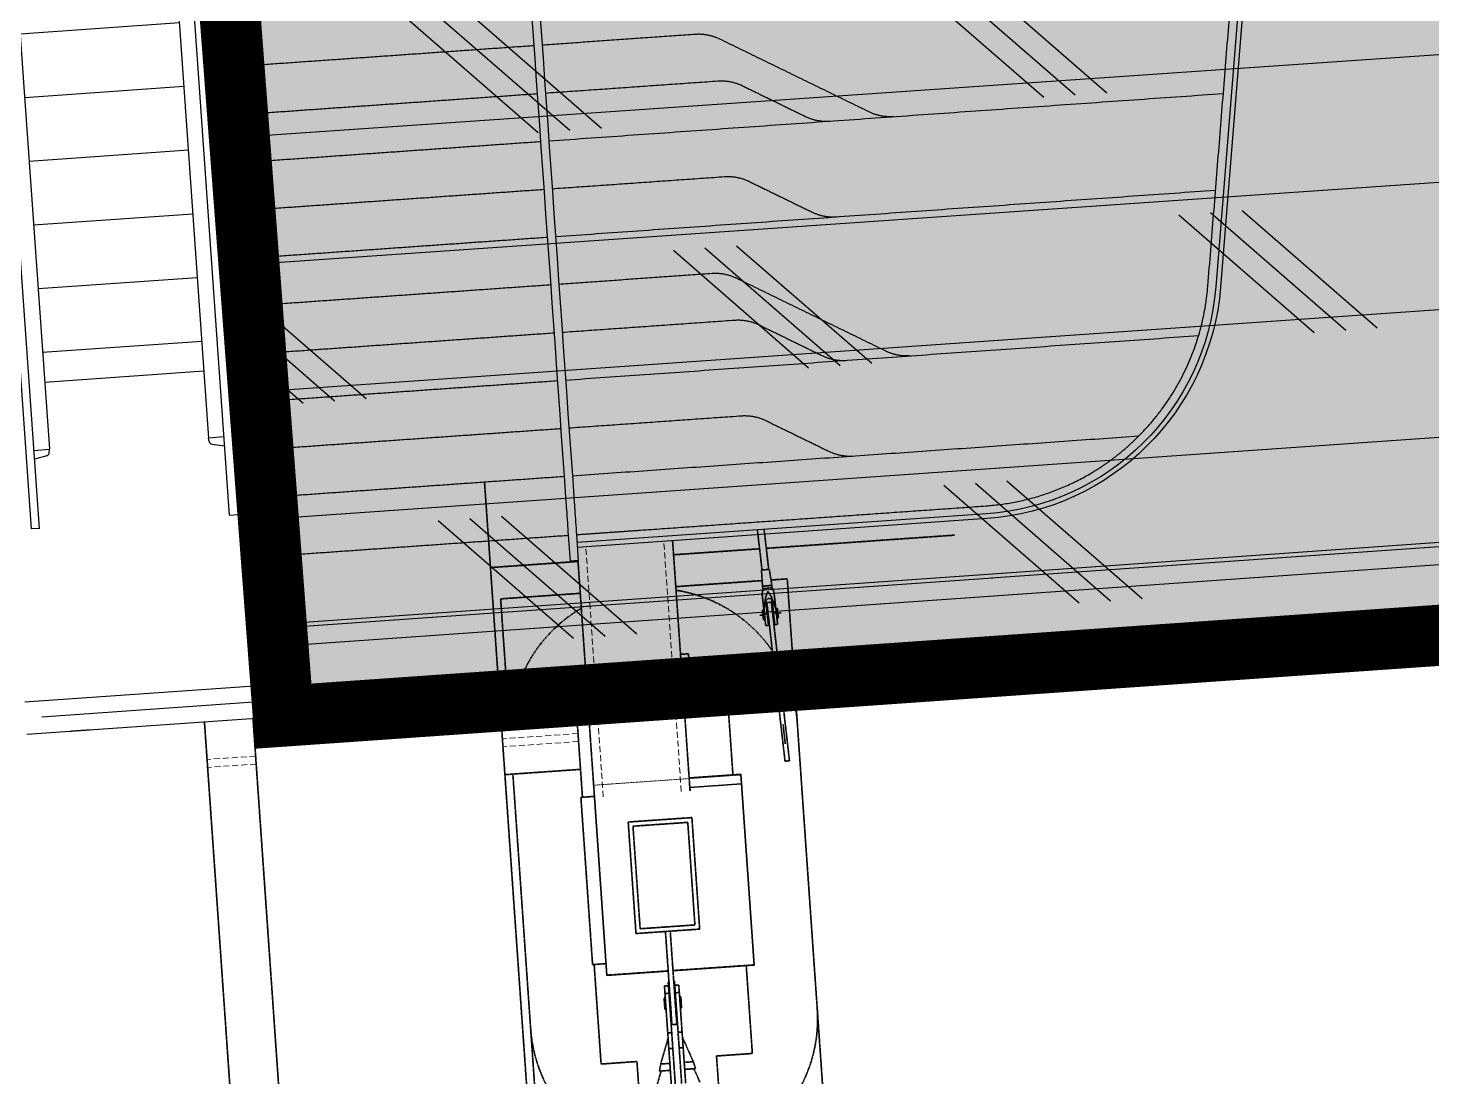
# Model space of a CAD drawing. Header units: millimetres. Extents: x 306 to 836129804, y -168137 to 818603917.
# Drawn here: x 834552232 to 834561028, y 818134362 to 818140931 of the extents above; entities that cross this region are included whole.
import ezdxf

# ---------------------------------------------------------------- set-up
doc = ezdxf.new("R2010")
doc.units = ezdxf.units.MM
doc.header["$LTSCALE"] = 3
for name, pattern in [('ACAD_ISO03W100', [30, 12, -18]), ('AUR_Hidden', [3.75, 2.5, -1.25]), ('DASHED2', [0.375, 0.25, -0.125]), ('DIVIDE', [1.25, 0.5, -0.25, 0, -0.25, 0, -0.25])]:
    doc.linetypes.add(name, pattern=pattern)
for name, color, linetype in [('3A35X-MAGP-P-LD-00-0$0$A-GLASS', 251, 'Continuous'), ('3A35X-MAGP-P-LD-00-0$0$LWK-GA_HANDRAIL', 251, 'Continuous'), ('3A35X-MAGP-P-LD-00-0$0$LWK-MA_PAVING BANDING', 251, 'Continuous'), ('_ANCILIARY', 40, 'Continuous'), ('_ANCILIARY HATCH', 1, 'Continuous'), ('_DEV LINE', 96, 'DIVIDE')]:
    doc.layers.add(name, color=color, linetype=linetype)
for name, color, linetype, lineweight in [('Eva-New', 1, 'ACAD_ISO03W100', 18), ('S-BEAM', 1, 'Continuous', 35), ('S-BEAM-HDLN', 1, 'AUR_Hidden', 18)]:
    doc.layers.add(name, color=color, linetype=linetype, lineweight=lineweight)

# ---------------------------------------------------------------- blocks, each defined once
blk = doc.blocks.new('AUR_ST_SFR_S_RHS _ SHS - 600x1050x50x50 BUILT-UP BOX-2951339-STAIRCASE - GA PLAN')
at = {"layer": 'S-BEAM'}
for p, q in [((-99.66727646333226, -525.0000000000014), (-99.66727646333226, -503.0695454789058)), ((-99.66727646333226, -525.0000000000014), (224.6672764640503, -525.0000000000014)), ((224.6672764640503, -503.0695454790808), (224.6672764640503, -525.0000000000014))]:
    blk.add_line(p, q, dxfattribs=at)
blk = doc.blocks.new('AUR_ST_SFR_S_CHS - 1200x5mm-2158067-STAIRCASE - GA PLAN')
at = {"layer": 'S-BEAM'}
for p, q in [((410.0000000005912, 600.0000000000455), (-99.99999999942717, 600.0000000000542)), ((-99.99999999947265, -600.000000000001), (-99.99999999947265, 599.9999999999997)), ((824.9999999998753, 600.0000000000542), (440.000000000593, 600.0000000000455)), ((824.9999999998287, 599.9999999999997), (824.9999999998287, -519.2381391583749)), ((-99.99999999942284, -599.9999999999502), (225.0000000002391, -599.9999999999502))]:
    blk.add_line(p, q, dxfattribs=at)
at = {"layer": 'S-BEAM-HDLN'}
for p, q in [((-99.99999999947265, 595.000000000002), (410.0000000008031, 595.000000000002)), ((440.0000000008044, 595.000000000002), (824.9999999998288, 595.000000000002)), ((824.9999999998288, -595.0000000000033), (-99.99999999947265, -595.0000000000033))]:
    blk.add_line(p, q, dxfattribs=at)
blk = doc.blocks.new('DGSG')
at = {"layer": 'S-BEAM', "linetype": 'DASHED2', "ltscale": 5}
for p, q in [((77281.08389508724, -4203.388118386269), (72871.22710001469, -4203.388118386269)), ((70302.21453690529, -4508.388118267059), (77281.21554136276, -4508.388118267059)), ((78484.59632360935, -6058.388118386269), (70302.88355922699, -6058.388118386269)), ((76819.01197111607, -6058.388118267059), (76819.00952672958, -6533.368661046028)), ((77219.0095268488, -6533.370719194412), (77219.01197099686, -6058.388118267059)), ((78119.05193829536, -6608.388118267059), (78119.05193805695, -6058.388118267059)), ((78656.95921337605, -6058.388118386269), (78484.59632360935, -6058.388118386269)), ((76819.01171350479, -6108.373454332352), (74319.05016732216, -6108.369760632515)), ((77919.05016839504, -6108.375079989433), (77219.011713624, -6108.3740452528)), ((77919.04685640335, -6608.388118267059), (77919.05016839504, -6108.375079989433)), ((74969.04503643513, -6533.37071955204), (74969.04470455647, -6758.370590209961)), ((75594.05193793774, -6533.371643543243), (74969.04503643513, -6533.37071955204)), ((75594.05193817616, -6523.388118267059), (75594.05193793774, -6608.388118386269)), ((76644.05193793774, -6523.388118267059), (75594.05193817616, -6523.388118267059)), ((76644.05193793774, -6608.388118743896), (76644.05193793774, -6523.388118267059)), ((77269.04966771603, -6533.374119520187), (76644.05193793774, -6533.373195648193)), ((77269.0487856865, -6608.388118624687), (77269.04966771603, -6533.374119520187)), ((78124.95784854889, -6608.388118267059), (76637.11899673939, -6608.388118386269)), ((74969.04470455647, -6758.370590209961), (74744.04457509518, -6758.37025809288)), ((76469.05193793774, -6808.388118505478), (75769.05193793774, -6808.388118624687)), ((75769.05193793774, -6808.388118624687), (75769.05193781853, -7208.388118267059)), ((75797.05193781853, -7180.38811814785), (75797.05193793774, -6836.388118505478)), ((75797.05193793774, -6836.388118505478), (76441.05193829536, -6836.388118267059)), ((76441.05193829536, -6836.388118267059), (76441.05193793774, -7180.388118624687)), ((76469.05193793774, -7208.388118386269), (76469.05193793774, -6808.388118505478)), ((74899.16229724884, -6905.371860027313), (74811.62137424946, -6873.429836034775)), ((74899.16229724884, -6894.982019782066), (74899.16229760647, -6963.388118267059)), ((74943.08210217953, -6905.815091133118), (74899.16229724884, -6894.982019782066)), ((74943.08210229874, -6963.388118028641), (74943.08210217953, -6905.815091133118)), ((75100.86784350872, -6963.388118267059), (74943.08210217953, -6905.815091133118)), ((75035.84130299091, -6963.388118743896), (74811.62137424946, -6963.388118386269)), ((74811.62137424946, -6988.388118267059), (75035.8413027525, -6988.388118267059)), ((75035.84130251408, -7028.388118267059), (74811.6213747263, -7028.388118267059)), ((74899.16229760647, -6963.388118267059), (74943.08210229874, -6963.388118028641)), ((75035.8413027525, -6988.388118267059), (75035.84130299091, -6963.388118743896)), ((75035.84130299091, -6963.388118743896), (75134.05917334557, -6963.388118743896)), ((75134.05917310715, -6988.388118267059), (75035.8413027525, -6988.388118267059)), ((75035.8413027525, -7053.388118267059), (75035.84130251408, -7028.388118267059)), ((75035.84130251408, -7028.388118267059), (75134.05917286873, -7028.388118386269)), ((75134.05917334557, -6963.388118743896), (75381.67268550396, -6963.388118267059)), ((75134.05917334557, -6963.388118743896), (75134.05917310715, -6988.388118267059)), ((75300.55889058113, -6988.388118386269), (75134.05917310715, -6988.388118267059)), ((75134.05917286873, -7028.388118386269), (75134.05917346478, -7053.388118028641)), ((75134.05917286873, -7028.388118386269), (75300.55889070034, -7028.388118386269)), ((75184.05193769932, -6988.388118267059), (75184.05193793774, -6993.388118267059)), ((75184.05193793774, -6993.388118267059), (75184.05193769932, -7023.388118267059)), ((75184.05193769932, -7023.388118267059), (75184.05193793774, -7028.388118624687)), ((75184.13198781013, -6993.388118267059), (75185.74499511719, -6993.388118505478)), ((75185.74499499798, -7023.388118624687), (75184.13198816776, -7023.388118267059)), ((75188.65195167065, -6993.388118267059), (75185.74131977558, -6993.388118386269)), ((75185.74131977558, -7023.388118028641), (75188.65195155144, -7023.388118267059)), ((75189.70827519894, -6993.388118267059), (75195.78874576092, -6993.388118386269)), ((75195.78874576092, -7023.388118267059), (75189.70827519894, -7023.388118267059)), ((75202.13850831985, -6993.388118267059), (75195.78096842766, -6993.388118267059)), ((75195.78096878529, -7023.388118267059), (75202.13850843906, -7023.388118267059)), ((75203.71893799305, -6993.388118386269), (75214.34266376495, -6993.388118624687)), ((75214.34266388416, -7023.388118386269), (75203.71893846989, -7023.388118267059)), ((75223.59252285957, -6993.388117909431), (75214.3333414793, -6993.388118267059)), ((75214.33334112167, -7023.388118267059), (75223.59252238274, -7023.388118267059)), ((75225.25035464764, -6993.388118743896), (75241.84515786171, -6993.388118028641)), ((75241.84515810013, -7023.388118386269), (75225.25035429001, -7023.388118267059)), ((75251.55193793774, -6993.38811814785), (75241.852009058, -6993.388118267059)), ((75241.85200917721, -7023.388118743896), (75251.55193817616, -7023.388118505478)), ((75252.89848136902, -6993.388118267059), (75273.36770176888, -6993.388118386269)), ((75273.3677020073, -7023.388118267059), (75252.89848184586, -7023.388118505478)), ((75284.11136722565, -6993.388118386269), (75273.36226975918, -6993.38811814785)), ((75273.3622701168, -7023.388118267059), (75284.11136686802, -7023.388118267059)), ((75284.05193805695, -6955.888118386269), (75284.05193793774, -6960.888118267059)), ((75284.05455029011, -6955.88811814785), (75354.05193829536, -6955.888117909431)), ((75354.05193781853, -6960.888118505478), (75284.05454981327, -6960.888118386269)), ((75284.86041140556, -6993.388118028641), (75319.05193829536, -6993.388118386269)), ((75319.05193793774, -7023.388118505478), (75284.86041176319, -7023.388118386269)), ((75289.05193829536, -6960.888118386269), (75289.05193793774, -6963.388118267059)), ((75300.40574109554, -6988.388118386269), (75454.05193793774, -6988.388118386269)), ((75454.05193781853, -7028.388118624687), (75300.40574109554, -7028.388118386269)), ((75319.05193829536, -6993.388118386269), (75306.36869394779, -6993.388118743896)), ((75306.368694067, -7023.388118386269), (75319.05193793774, -7023.388118505478)), ((75319.05193829536, -6993.388118386269), (75769.05193817616, -6993.388118267059)), ((75769.05193781853, -7023.38811814785), (75319.05193793774, -7023.388118505478)), ((75349.05193829536, -6963.388118267059), (75349.05193805695, -6960.888118267059)), ((75354.05193781853, -6960.888118505478), (75354.05193829536, -6955.888117909431)), ((75381.67268550396, -6963.388118267059), (75428.68205046654, -6963.388118267059)), ((75381.67268550396, -6963.388118267059), (75381.67268550396, -6988.388118386269)), ((75381.67268586159, -7028.388118267059), (75381.67268562317, -7053.388118624687)), ((75429.05193817616, -6988.388118267059), (75429.05193829536, -6963.388118386269)), ((75429.05193781853, -7053.388118386269), (75429.05193805695, -7028.388118267059)), ((75454.05193781853, -6993.388118267059), (75454.05193793774, -6988.388118386269)), ((75454.05193781853, -7028.388118624687), (75454.05193793774, -7023.38811814785)), ((74811.62137448788, -7053.388118267059), (75035.8413027525, -7053.388118267059)), ((74811.62137448788, -7143.346400618553), (74899.16229712963, -7111.404376864433)), ((74899.16229712963, -7053.388118267059), (74899.16229724884, -7121.794216752052)), ((74943.08210217953, -7053.388118386269), (74899.16229712963, -7053.388118267059)), ((74899.16229724884, -7121.794216752052), (74943.08210194111, -7110.961145877838)), ((74943.08210194111, -7110.961145877838), (74943.08210217953, -7053.388118386269)), ((74943.08210194111, -7110.961145877838), (75100.86784350872, -7053.388118386269)), ((75134.05917346478, -7053.388118028641), (75035.8413027525, -7053.388118267059)), ((75381.67268562317, -7053.388118624687), (75134.05917346478, -7053.388118028641)), ((75284.05193781853, -7055.888118267059), (75284.05193793774, -7060.888117909431)), ((75284.05454993248, -7055.888118267059), (75354.05193829536, -7055.888118386269)), ((75354.05193817616, -7060.888118743896), (75284.05454993248, -7060.888118386269)), ((75289.05193793774, -7053.388118267059), (75289.05193829536, -7055.888118267059)), ((75349.05193817616, -7055.888118386269), (75349.05193793774, -7053.388118386269)), ((75354.05193817616, -7060.888118743896), (75354.05193829536, -7055.888118386269)), ((75428.68205034733, -7053.388118267059), (75381.67268562317, -7053.388118624687)), ((75769.05193781853, -7208.388118267059), (76469.05193793774, -7208.388118386269)), ((76441.05193793774, -7180.388118624687), (75797.05193781853, -7180.38811814785)), ((76637.11899673939, -7208.388118386269), (78207.4555426836, -7208.388118386269)), ((77494.04383635521, -7258.37457883358), (77494.04390978813, -7208.388118267059)), ((77919.03927981853, -7752.201599359512), (77919.04288232327, -7208.388118386269)), ((78119.05193805695, -7748.704062819481), (78119.05193781853, -7208.388118267059)), ((74744.04383599758, -7258.370258688927), (74969.04370856285, -7258.370590209961)), ((74969.04370856285, -7258.370590209961), (74969.0433754921, -7483.37071788311)), ((77269.04337525368, -7483.374118447304), (77269.04370868206, -7258.374246716499)), ((77269.04370868206, -7258.374246716499), (77494.04383635521, -7258.37457883358)), ((74969.0433754921, -7483.37071788311), (75519.05193793774, -7483.371531009674)), ((76719.05193805695, -7483.373305082321), (77269.04337525368, -7483.374118447304)), ((77674.23630189896, -7742.415171146393), (77734.17732644081, -7739.755558013916)), ((77703.30806231499, -7720.829750537872), (77704.2068144083, -7741.085364699364)), ((77734.53194153309, -7747.747694969177), (77734.17732644081, -7739.755558013916)), ((76780.57634830475, -7815.022179245949), (77236.62764573097, -7794.786957859993)), ((76781.81750142574, -7842.994657516479), (76780.57634830475, -7815.022179245949)), ((77237.86879837513, -7822.759436249733), (76781.81750142574, -7842.994657516479)), ((77010.59732604027, -7818.829809427261), (76887.09273564816, -7824.309769034386)), ((77236.62764573097, -7794.786957859993), (77724.79994940758, -7773.126511931419)), ((77236.62764573097, -7794.786957859993), (77237.86879837513, -7822.759436249733)), ((77726.04110205173, -7801.09899020195), (77237.86879837513, -7822.759436249733)), ((77635.69574069977, -7753.634582161903), (77649.59449398518, -7753.017887234688)), ((77635.69574069977, -7753.634582161903), (77636.47146117687, -7771.117380619049)), ((77636.47146117687, -7771.117380619049), (77650.3702147007, -7770.500686168671)), ((77652.14328980446, -7810.461369395256), (77638.24453651905, -7811.078063964844)), ((77638.24453651905, -7811.078063964844), (77639.02025723457, -7828.560863256454)), ((77652.91901004314, -7827.944167852402), (77639.02025723457, -7828.560863256454)), ((77649.59449398518, -7753.017887234688), (77707.51068508625, -7750.448117256165)), ((77650.3702147007, -7770.500686168671), (77708.2864048481, -7767.930916190147)), ((77710.0594804287, -7807.891599178314), (77652.14328980446, -7810.461369395256)), ((77710.83520078659, -7825.374398589134), (77652.91901004314, -7827.944167852402)), ((77674.23630189896, -7742.415171146393), (77674.59091675282, -7750.407307744026)), ((77734.53194153309, -7747.747694969177), (77674.59091675282, -7750.407307744026)), ((77678.04841327667, -7828.330640077591), (77737.98943829536, -7825.671027183533)), ((77684.08157885075, -7749.9862023592), (77684.1480692625, -7751.484728097916)), ((77684.92379009724, -7768.96752679348), (77685.18631494045, -7774.884188532829)), ((77686.42746758461, -7802.85666680336), (77686.69686496258, -7808.928209781647)), ((77687.47258543968, -7826.411009430885), (77687.53907608986, -7827.909534454346)), ((77707.51147186756, -7750.448082327843), (77729.60334646702, -7749.467854857445)), ((77708.28719222546, -7767.930881381035), (77707.51147186756, -7750.448082327843)), ((77708.28719222546, -7767.930881381035), (77783.82648074627, -7764.579165697098)), ((77785.59955596924, -7804.539848923683), (77710.06026744843, -7807.891564369202)), ((77710.83598792553, -7825.374363780022), (77710.06026744843, -7807.891564369202)), ((77732.92786300182, -7824.394135951996), (77710.83598792553, -7825.374363780022)), ((77724.79994940758, -7773.126511931419), (77779.59342908859, -7770.695298671722)), ((77725.10777008533, -7749.667325496674), (77725.04127943516, -7748.168800711632)), ((77726.14601516724, -7773.066786408424), (77725.88348996639, -7767.150125265121)), ((77780.83458161354, -7798.667776703835), (77726.04110205173, -7801.09899020195)), ((77727.65656518936, -7807.110808134079), (77727.3871679306, -7801.039264678955)), ((77728.49877595901, -7826.092132925987), (77728.43228566647, -7824.593606948853)), ((77738.34405350685, -7833.663164019585), (77737.98943829536, -7825.671027183533)), ((77780.83458161354, -7798.667776703835), (77779.59342908859, -7770.695298671722)), ((77867.80015540123, -7750.843373537064), (77835.76995491982, -7744.756791353226)), ((77839.09450638294, -7819.683868527412), (77870.4597685337, -7810.784398198128)), ((77867.80015540123, -7750.843373537064), (77869.12996160984, -7780.8138859272)), ((77882.8075748682, -7750.677978754044), (77867.82231891155, -7751.342882037163)), ((77869.12996160984, -7780.8138859272), (77870.4597685337, -7810.784398198128)), ((77870.43760490417, -7810.284889698029), (77885.42286086082, -7809.619986534119)), ((77984.92895150185, -7751.151722550392), (77882.8075748682, -7750.677978754044)), ((77882.87157547474, -7752.12039244175), (77884.11521816254, -7780.14898276329)), ((77884.11521816254, -7780.14898276329), (77885.35886025429, -7808.177572965622)), ((77885.42286086082, -7809.619986534119), (77987.10096895695, -7800.103559374809)), ((77919.03824532032, -7908.37507724762), (77919.03892934322, -7805.106640577316)), ((77984.98210453987, -7752.349659085274), (77986.01496005058, -7775.627640485764)), ((78237.68648850918, -7743.440189361572), (77985.0840959549, -7754.648282170296)), ((77986.01496005058, -7775.627640485764), (77987.04781603813, -7798.9056224823)), ((77986.94582462311, -7796.606999397278), (78237.70463395119, -7785.480707526207)), ((78119.05193793774, -8973.390941977501), (78119.05193805695, -7790.730550289154)), ((74319.03824436665, -7908.369761228561), (77919.03824532032, -7908.37507724762)), ((77678.04841327667, -7828.330640077591), (77678.40302884579, -7836.322777152061)), ((77738.34405350685, -7833.663164019585), (77678.40302884579, -7836.322777152061)), ((77708.3735408783, -7834.992970347404), (77709.26542031765, -7855.093702316284))]:
    blk.add_line(p, q, dxfattribs=at)
at = {"layer": 'S-BEAM', "linetype": 'AUR_Hidden', "lineweight": 9, "ltscale": 5}
for p, q in [((76994.01994788647, -4508.388118386269), (76994.02151763439, -4203.388118624687)), ((77044.01994764805, -4508.388118267059), (77044.02151739597, -4203.388118267059)), ((76994.00952672958, -6533.36956179142), (76994.01197087765, -6058.388118267059)), ((77044.00952672958, -6533.369819164276), (77044.01197123528, -6058.388118267059)), ((76637.11899673939, -6663.388118386269), (78207.22030591965, -6663.388118267059)), ((76637.11899709702, -7153.388118267059), (78207.43180298805, -7153.388118505478))]:
    blk.add_line(p, q, dxfattribs=at)
at = {"layer": 'S-BEAM', "linetype": 'DASHED2', "ltscale": 5, "flags": 128}
for points in [[(77783.82648074627, -7764.579165697098), (77788.94112348557, -7765.127161502838), (77793.74520897865, -7766.965809822083), (77797.9187848568, -7769.972657680511), (77801.18389046192, -7773.947447538376), (77803.32306921482, -7778.62545800209), (77804.19385182858, -7783.69513297081)], [(77804.19385182858, -7783.69513297081), (77803.77549529076, -7788.822008132935), (77802.05903887749, -7793.671094655991), (77799.15879774094, -7797.919444441795), (77795.26792907715, -7801.284115076065), (77790.64556539059, -7803.541020035744), (77785.59955596924, -7804.539848923683)]]:
    blk.add_lwpolyline(points, dxfattribs=at)
at = {"layer": 'S-BEAM', "linetype": 'DASHED2', "ltscale": 5}
for centre, radius, start, end in [((75219.04420554638, -7008.371088981628), 900.0000000000016, 89.99691275449814, 269.9999112075408), ((77019.04420804977, -7008.373751878738), 900.0000000000045, 26.4349820673552, 77.15739246118007), ((77019.04420804977, -7008.373751878738), 899.9999999999995, 300.2717893566729, 347.1372658115348), ((77019.04420804977, -7008.373751878738), 899.9999999999881, 270.0053207173482, 296.3248220511723)]:
    blk.add_arc(centre, radius, start, end, dxfattribs=at)
for points, knots in [([(77729.60334646702, -7749.467854857445), (77737.32756578922, -7749.125127434731), (77748.86571538448, -7748.613174557686), (77762.29698503017, -7748.017222285271), (77769.94628763199, -7747.677818775177), (77775.65008842945, -7747.424738645554), (77781.33018755913, -7747.172709584236), (77786.99383437634, -7746.921410799026), (77791.68588399887, -7746.713222503662), (77794.95034217834, -7746.568376541138), (77796.81047677994, -7746.485841393471), (77798.1992444992, -7746.424221038818), (77799.59590649605, -7746.362250447273), (77801.48241102695, -7746.278545379639), (77804.82087409496, -7746.130416154861), (77809.62049388885, -7745.917454481125), (77814.23998522758, -7745.712485671043), (77817.26538908482, -7745.578246831894), (77818.71064198017, -7745.514120221138), (77819.51682412624, -7745.478349685669), (77820.10647928715, -7745.452186465263), (77820.69961261749, -7745.4258685112), (77821.51731479168, -7745.389587163925), (77822.99450552464, -7745.324043393135), (77825.19892191887, -7745.226232171059), (77827.84458732605, -7745.108842611313), (77831.17663407326, -7744.960998058319), (77833.91979515553, -7744.839282512665), (77835.48322021961, -7744.769912719727), (77835.7735644579, -7744.757030010223), (77835.77094197273, -7744.75714635849)], [0, 0, 0, 0, 0.1, 0.15, 0.175, 0.2, 0.225, 0.25, 0.275, 0.2875, 0.29375, 0.3, 0.30625, 0.3125, 0.325, 0.35, 0.375, 0.3875, 0.39375, 0.396875, 0.4, 0.403125, 0.40625, 0.4125, 0.425, 0.4375, 0.45, 0.475, 0.4875, 0.5, 0.5, 0.5, 0.5]), ([(77849.03857648373, -7781.705350637436), (77843.06202745438, -7778.341610312462), (77833.88945674896, -7773.784788608551), (77822.82691824436, -7769.318654179573), (77816.39957749844, -7767.015448570251), (77811.53352093697, -7765.396064758301), (77806.59166407585, -7763.95185482502), (77799.8851351738, -7762.296033978462), (77791.34505426884, -7760.591863155365), (77782.71212482452, -7759.116809248924), (77775.81989955902, -7757.919221043587), (77770.68306136131, -7756.956156015396), (77765.56631469727, -7755.955386519432), (77758.73044109344, -7754.660293459892), (77746.757989645, -7752.439500570297), (77736.47123885155, -7750.632076740265), (77729.60334646702, -7749.467854857445)], [0, 0, 0, 0, 0.1666666666666667, 0.25, 0.2916666666666666, 0.3333333333333333, 0.375, 0.4166666666666666, 0.5, 0.5833333333333333, 0.625, 0.6666666666666666, 0.7083333333333333, 0.75, 0.8333333333333333, 1, 1, 1, 1]), ([(77732.92786300182, -7824.394135951996), (77739.66565489769, -7822.62622320652), (77749.75190412998, -7819.914839506149), (77761.48061835766, -7816.642414093018), (77768.17492640018, -7814.746980190277), (77773.18293082714, -7813.296970486641), (77778.21428740025, -7811.882737755775), (77784.97336173058, -7810.079434871674), (77793.44172537327, -7807.845587730408), (77801.79731345177, -7805.391747832298), (77808.33083665371, -7803.148459672928), (77813.12536501884, -7801.272241473198), (77817.82887554169, -7799.228250980377), (77824.02697145939, -7796.364848613739), (77834.65048611164, -7790.93649327755), (77843.38342893124, -7785.585194826126), (77849.03857648373, -7781.705350637436)], [0, 0, 0, 0, 0.1666666666666667, 0.25, 0.2916666666666666, 0.3333333333333333, 0.375, 0.4166666666666666, 0.5, 0.5833333333333333, 0.625, 0.6666666666666666, 0.7083333333333333, 0.75, 0.8333333333333333, 1, 1, 1, 1]), ([(77839.09545767307, -7819.68342757225), (77839.09283566475, -7819.683543801308), (77838.79200053215, -7819.696892023087), (77837.20376491547, -7819.767362713814), (77834.43449497223, -7819.890236616135), (77831.07946538925, -7820.039100885391), (77828.4194085598, -7820.157128930092), (77826.20637011528, -7820.255322575569), (77824.72544169426, -7820.321032166481), (77823.90634322166, -7820.357376337051), (77823.31252872944, -7820.383723855019), (77822.72267282009, -7820.409895896912), (77821.91694366932, -7820.445646524429), (77820.47418224812, -7820.509662985802), (77817.45968580246, -7820.64341711998), (77812.86738729477, -7820.847179889679), (77808.096357584, -7821.058872818947), (77804.77122879028, -7821.206410527229), (77802.88939476013, -7821.2899081707), (77801.49444890022, -7821.351802825928), (77800.10554409027, -7821.413429141045), (77798.24329459667, -7821.496057987213), (77794.97060251236, -7821.641268968582), (77790.2581269741, -7821.850363969803), (77784.56882214546, -7822.102801084518), (77778.87646377087, -7822.355373859406), (77773.18180322647, -7822.608048915863), (77765.55792891979, -7822.946323871613), (77752.17480313778, -7823.54013967514), (77740.64602589607, -7824.05167722702), (77732.92786300182, -7824.394135951996)], [0.5, 0.5, 0.5, 0.5, 0.5125, 0.525, 0.55, 0.5625, 0.575, 0.5874999999999999, 0.59375, 0.596875, 0.6, 0.6031249999999999, 0.60625, 0.6125, 0.625, 0.6499999999999999, 0.6749999999999999, 0.6875, 0.69375, 0.7, 0.7062499999999999, 0.7124999999999999, 0.725, 0.75, 0.775, 0.8, 0.8250000000000001, 0.8500000000000001, 0.9, 1, 1, 1, 1])]:
    blk.add_open_spline(points, degree=3, knots=knots, dxfattribs=at)
at = {"layer": 'S-BEAM', "linetype": 'DASHED2', "ltscale": 5, "rotation": 90}
for name, p in [('AUR_ST_SFR_S_CHS - 1200x5mm-2158067-STAIRCASE - GA PLAN', (76119.05193793774, -7433.388118386269)), ('AUR_ST_SFR_S_RHS _ SHS - 600x1050x50x50 BUILT-UP BOX-2951339-STAIRCASE - GA PLAN', (76134.04945158958, -7433.055394768715))]:
    blk.add_blockref(name, p, dxfattribs=at)
blk = doc.blocks.new('escalator_new')
at = {"layer": '3A35X-MAGP-P-LD-00-0$0$A-GLASS', "ltscale": 0.5}
h = blk.add_hatch(dxfattribs=at)
h.set_pattern_fill('ANSI31', color=256, scale=500, angle=-90.00000000000001)
h.set_pattern_definition([(315, (102989.4328432104, 47003.94558708592), (44.19417382415923, 44.19417382415921), [])])
h.paths.add_polyline_path([(110039.9912009293, 27836.8253402986), (110039.9912009293, 28579.66818880522), (110020.4230952937, 28579.66818880522), (110003.8756469038, 28559.3227503987), (109984.3939431777, 28601.69275053245), (109969.1586761208, 28579.66818880522), (109959.9912032385, 28579.66818880522), (109959.9912014192, 27836.8253402986)])
h.paths.add_polyline_path([(110039.9912009293, 27782.8253402986), (110039.9912009293, 27836.8253402986), (109959.9912014192, 27836.8253402986), (109959.9912012869, 27782.8253402986)])
h.paths.add_polyline_path([(110039.9912009293, 27636.8253402986), (110039.9912009293, 27782.8253402986), (109959.9912012869, 27782.8253402986), (109959.9912009293, 27636.8253402986)])
for p, q in [((109959.9912353814, 41703.54516736494), (109959.9912009293, 27636.8253402986)), ((108546.4912315607, 40923.54517054155), (108546.4911727472, 28916.82534347521)), ((108597.4911727472, 28916.82534322539), (108597.4912315607, 40923.54517029173)), ((109792.4912353814, 28916.8253402986), (109792.4912353814, 40923.54516736494)), ((109843.4912353814, 40923.54516736494), (109843.4912353814, 28916.8253402986)), ((108694.9912291605, 40433.54516981414), (108694.9911751474, 29406.82534274779)), ((109694.9912353814, 40433.54516736494), (109694.9912353814, 29406.8253402986)), ((109959.9912353814, 40433.54516736494), (109959.9912353814, 29406.8253402986)), ((109694.9912490969, 32013.54516736494), (108694.9912490969, 32013.54516736494)), ((109694.9912490969, 31613.54516736494), (108694.9912490969, 31613.54516736494)), ((109694.9912490969, 31213.54516736494), (108694.9912490969, 31213.54516736494)), ((109694.9912490969, 30813.54516736494), (108694.9912490969, 30813.54516736494)), ((109694.9912310218, 30413.54516736494), (108694.9912310218, 30413.54516736494)), ((109694.9911620036, 30013.54516736494), (108694.9911620036, 30013.54516736494)), ((109694.9911772047, 29826.82542072756), (108694.9911772047, 29826.82542072756)), ((108597.4911751474, 29406.82534322539), (108694.9911751474, 29406.82534274779)), ((108692.4417749482, 29384.77892361661), (108694.9911751474, 29406.82534274779)), ((109697.5406354726, 29384.77892115493), (109694.9912353814, 29406.8253402986)), ((109792.4912353814, 29406.8253402986), (109694.9912353814, 29406.8253402986)), ((109843.4912353814, 29406.8253402986), (109959.9912353814, 29406.8253402986)), ((109957.4418352902, 29384.77892115493), (109959.9912353814, 29406.8253402986)), ((108676.6380808538, 29367.49360913408), (108597.4911650381, 29351.06863611413)), ((109713.3443294824, 29367.49360659499), (109792.4912452176, 29351.06863318734)), ((109941.6381412804, 29367.49360659499), (109843.4912229682, 29347.12565531922)), ((108597.4911727472, 28916.82534322539), (108546.4911727472, 28916.82534347521)), ((109792.4912353814, 28916.8253402986), (109843.4912353814, 28916.8253402986)), ((109984.3939431777, 28601.69275053245), (109969.1586761208, 28579.66818880522)), ((110003.8756469038, 28559.3227503987), (109984.3939431777, 28601.69275053245)), ((110039.9912009293, 28621.8253402986), (110039.9912009293, 27836.8253402986)), ((109969.1586761208, 28579.66818880522), (109876.8766670348, 28579.66818880522)), ((110020.4230952937, 28579.66818880522), (110003.8756469038, 28559.3227503987)), ((110112.7051043797, 28579.66818880522), (110020.4230952937, 28579.66818880522)), ((109959.9912009293, 27836.8253402986), (108429.9912009293, 27836.8253402986)), ((109959.9912009293, 27836.8253402986), (110039.9912009293, 27836.8253402986)), ((109859.9912009293, 27736.8253402986), (108529.9912009293, 27736.8253402986)), ((108429.9912009293, 27636.8253402986), (109959.9912009293, 27636.8253402986))]:
    blk.add_line(p, q, dxfattribs=at)
for centre, radius, start, end in [((108672.5741695117, 29387.07626792169), 19.9999885559082, 281.7239561361898, 353.4040320795821), ((109717.4082409203, 29387.07626536269), 19.9999885559082, 186.595967639639, 258.276043582806), ((109937.5742298425, 29387.07626536269), 19.99989700317383, 281.7239463989683, 353.4040223423802)]:
    blk.add_arc(centre, radius, start, end, dxfattribs=at)
blk = doc.blocks.new('QA')
at = {"layer": '3A35X-MAGP-P-LD-00-0$0$A-GLASS', "ltscale": 0.5}
for points in [[(23174.3052560091, -3053.327570676804), (23089.43248426914, -3053.264688968658, 0.3580451658036957), (21937.02547907829, -4049.505942225456), (20809.71057832241, -11492.07417690754, -0.3708361170407005), (19277.1909621954, -12809.94570815563), (16705.07534742355, -12809.94570803642)], [(23174.30525624752, -3083.327578663826), (23089.80180931091, -3083.264970898628, 0.3578801862417719), (21966.6419852972, -4054.296924233437), (20839.37224841118, -11496.56698644161, -0.3708361170406999), (19277.19111013412, -12839.94570827484), (16705.07534742355, -12839.94570791721)]]:
    blk.add_lwpolyline(points, format="xyb", dxfattribs=at)
at = {"layer": '3A35X-MAGP-P-LD-00-0$0$A-GLASS', "ltscale": 0.5, "elevation": -0.002809532994347566}
blk.add_lwpolyline([(16705.07534742355, -12759.90537965298), (16705.07534730434, -12922.18441808224), (16655.07588076591, -12922.18441808224), (16655.07534742355, -12759.90537965298)], dxfattribs=at)
at = {"layer": '3A35X-MAGP-P-LD-00-0$0$A-GLASS', "ltscale": 0.5}
for points, degree in [([(14855.07534480095, -12557.20651352406), (14855.07534480095, -11068.9391232729), (14855.07534480095, -9580.671732902527), (14855.07534468174, -8092.404342770576)], 3), ([(14905.07534480095, -8092.404342889786), (14905.07534480095, -9580.671733140945), (14905.07534480095, -11068.9391232729), (14905.07534480095, -12557.20651340485)], 3), ([(16655.07534480095, -12557.20651352406), (16655.07534480095, -11068.9391232729), (16655.07534480095, -9580.671732902527), (16655.07534480095, -8092.404342770576)], 3), ([(16705.07534480095, -8092.404342889786), (16705.07534492016, -9580.671733140945), (16705.07534492016, -11068.9391232729), (16705.07534468174, -12557.20651352406)], 3), ([(14855.07540690899, -9686.836236357689), (14792.57537591457, -9686.836236596107), (14730.07534468174, -9686.836236357689)], 2), ([(16655.0755507946, -9686.836236357689), (15780.07566773891, -9686.836236476898), (14905.07578480244, -9686.83623623848)], 2), ([(17667.71719348431, -9686.836236357689), (17186.39628052711, -9686.836236357689), (16705.07536792755, -9686.836236596107)], 2), ([(18718.91402971745, -10247.33485150337), (18268.31561172009, -9987.181733489037), (17817.71719348431, -9727.028614997864)], 2), ([(14730.07534492016, -9987.181733250618), (14792.57534480095, -9987.181733250618), (14855.07534468174, -9987.181733250618)], 2), ([(14905.07552337646, -9987.181733250618), (15780.07543432713, -9987.181733250618), (16655.07534468174, -9987.181733250618)], 2), ([(16705.0756675005, -9987.181733250618), (17246.50326049328, -9987.181733250618), (17787.93085408211, -9987.1817330122)], 2), ([(17937.93085408211, -10027.37411224842), (18128.42244184017, -10137.35448169708), (18318.91402971745, -10247.33485126495)], 2), ([(14730.07534480095, -10287.52723014355), (14792.57537710667, -10287.52723038197), (14855.07540917397, -10287.52723014355)], 2), ([(14905.07534480095, -10287.52723014355), (15780.07544922829, -10287.52723014355), (16655.07555305958, -10287.52723014355)], 2), ([(16705.07537031174, -10287.52723026276), (18823.31375825405, -10287.52723038197), (20941.55214643478, -10287.52723014355)], 2), ([(14730.07534468174, -10587.87272703648), (14792.5755199194, -10587.87272703648), (14855.07569503784, -10587.87272703648)], 2), ([(14905.07551193237, -10587.87272703648), (15780.0756752491, -10587.87272703648), (16655.07583904266, -10587.87272703648)], 2), ([(16705.07534480095, -10587.87272703648), (17246.50309932232, -10587.87272703648), (17787.93085384369, -10587.87272703648)], 2), ([(17937.93085384369, -10628.06510591507), (18128.42244195938, -10738.04547548294), (18318.91402995586, -10848.02584505081)], 2), ([(14730.07534503937, -10888.2182238102), (14792.57552039623, -10888.21822392941), (14855.07569611073, -10888.2182238102)], 2), ([(14905.07534480095, -10888.21822416782), (15780.07559227943, -10888.21822392941), (16655.07584011555, -10888.2182238102)], 2), ([(16705.07534456253, -10888.21822392941), (18777.83065795898, -10888.21822392941), (20850.58597135544, -10888.21822392941)], 2), ([(14855.07569730282, -11188.56372058392), (14792.57552111149, -11188.56372082233), (14730.07534480095, -11188.56372082233)], 2), ([(16655.07584118843, -11188.56372070312), (15780.07567799091, -11188.56372082233), (14905.07551443577, -11188.56372082233)], 2), ([(17667.71719372272, -11188.56372094154), (17186.39642608166, -11188.56372082233), (16705.07565844059, -11188.56372082233)], 2), ([(18718.91402995586, -11749.0623357296), (18268.31561172009, -11488.90921771526), (17817.71719372272, -11228.75609970093)], 2), ([(14730.07534468174, -11488.90921771526), (14792.57534480095, -11488.90921747684), (14855.07534480095, -11488.90921771526)], 2), ([(14905.07551550865, -11488.90921771526), (15780.07543003559, -11488.90921747684), (16655.07534480095, -11488.90921771526)], 2), ([(16705.07565951347, -11488.90921771526), (17246.50325679779, -11488.90921759605), (17787.93085384369, -11488.90921771526)], 2), ([(17937.93085384369, -11529.10159659386), (18128.42244195938, -11639.08196604252), (18318.91402995586, -11749.0623357296)], 2), ([(14730.07534492016, -11789.25471448898), (14792.57534456253, -11789.25471448898), (14855.07534468174, -11789.25471460819)], 2), ([(14905.07551705837, -11789.25471460819), (15780.07543087006, -11789.25471436977), (16655.07534480095, -11789.25471460819)], 2), ([(16705.07566082478, -11789.25471460819), (18692.88677954674, -11789.2547147274), (20680.6978982687, -11789.25471436977)], 2), ([(14730.07534480095, -12089.60021150112), (14792.57552301884, -12089.60021150112), (14855.07570111752, -12089.60021150112)], 2), ([(14905.07551813126, -12089.60021150112), (15780.07568180561, -12089.60021150112), (16655.07584524155, -12089.6002112627)], 2), ([(16705.07534480095, -12089.6002112627), (17246.50309944153, -12089.60021150112), (17787.93085408211, -12089.60021138191)], 2), ([(17937.93085408211, -12129.79259037971), (18128.42244207859, -12239.77295970917), (18318.91402995586, -12349.75332939625)], 2), ([(14855.07534301281, -12759.94578170776), (14855.07534146309, -12707.58726394176), (14855.07534170151, -12655.22767591476), (14855.07534170151, -12602.86900138855)], 3), ([(14905.07534146309, -12602.86900472641), (14905.07534146309, -12655.22767937183), (14905.07534146309, -12707.58726322651), (14905.07534325123, -12759.94578003883)], 3), ([(16655.07534325123, -12759.94578170776), (16655.07534170151, -12707.58726382256), (16655.0753415823, -12655.22767591476), (16655.07534146309, -12602.86900150776)], 3), ([(16705.07534170151, -12602.86900496483), (16705.0753415823, -12655.22767937183), (16705.07534170151, -12707.58726346493), (16705.07534301281, -12759.94578015804)], 3), ([(14855.07537829876, -13939.54214370251), (14855.07536661625, -13546.34335649014), (14855.07535493374, -13153.14456939697), (14855.07534301281, -12759.94578170776)], 3), ([(14905.07534325123, -12759.94578003883), (14905.07535493374, -13153.14456748962), (14905.07536637783, -13546.34335505962), (14905.07537806034, -13939.5421423912)], 3), ([(13452.97541308403, -13765.02022278309), (13516.72536182404, -13765.02022266388), (13580.47531032562, -13765.02022266388)], 2)]:
    blk.add_open_spline(points, degree=degree, dxfattribs=at)
for points, weights in [([(17817.71719348431, -9727.028614997864), (17748.1019513607, -9686.836236357689), (17667.71719348431, -9686.836236357689)], [0.9999999999999999, 0.9659258262853384, 0.9999999999999999]), ([(17787.93085408211, -9987.1817330122), (17868.31561172009, -9987.181733369827), (17937.93085408211, -10027.37411224842)], [1, 0.965925826288958, 1]), ([(18318.91402971745, -10247.33485126495), (18388.52927219868, -10287.52723014355), (18468.91402971745, -10287.52723002434)], [1, 0.9659258262909824, 1]), ([(18868.91402971745, -10287.52723014355), (18788.52927219868, -10287.52723014355), (18718.91402971745, -10247.33485150337)], [0.9999999999999999, 0.9659258262819549, 0.9999999999999999]), ([(17787.93085384369, -10587.87272703648), (17868.31561172009, -10587.87272703648), (17937.93085384369, -10628.06510591507)], [1, 0.965925826288958, 1]), ([(18318.91402995586, -10848.02584505081), (18388.52927219868, -10888.21822392941), (18468.91402995586, -10888.21822369099)], [1, 0.9659258262909824, 1]), ([(17817.71719372272, -11228.75609970093), (17748.10195112228, -11188.56372082233), (17667.71719372272, -11188.56372094154)], [0.9999999999999999, 0.9659258262853384, 0.9999999999999999]), ([(17787.93085384369, -11488.90921771526), (17868.31561160088, -11488.90921771526), (17937.93085384369, -11529.10159659386)], [1, 0.965925826288958, 1]), ([(18318.91402995586, -11749.0623357296), (18388.52927219868, -11789.25471460819), (18468.91402995586, -11789.25471436977)], [1, 0.9659258262909824, 1]), ([(18868.91402995586, -11789.25471460819), (18788.52927219868, -11789.2547147274), (18718.91402995586, -11749.0623357296)], [0.9999999999999999, 0.9659258262819549, 0.9999999999999999]), ([(17787.93085408211, -12089.60021138191), (17868.31561160088, -12089.60021150112), (17937.93085408211, -12129.79259037971)], [1, 0.965925826288958, 1]), ([(18318.91402995586, -12349.75332939625), (18388.5292724371, -12389.94570827484), (18468.91402995586, -12389.94570839405)], [1, 0.9659258262909824, 1])]:
    blk.add_rational_spline(points, weights, degree=2, dxfattribs=at)
for points, knots in [([(14855.07534170151, -12602.86900138855), (14855.07534193993, -12598.93124878407), (14855.07534217834, -12594.99363839626), (14855.07534241676, -12591.08333396912), (14855.07534277439, -12587.14542090893), (14855.07534301281, -12583.23528301716), (14855.07534337044, -12579.38063037395), (14855.07534325123, -12575.52597761154), (14855.07534384727, -12571.72681009769), (14855.07534384727, -12568.00998091698), (14855.07534432411, -12564.31923317909), (14855.07534432411, -12560.7097247839), (14855.07534480095, -12557.20651352406)], [0, 0, 0, 0, 11.81999371208591, 11.81999371208591, 11.81999371208591, 23.72376814443183, 23.72376814443183, 23.72376814443183, 35.6275293320368, 35.6275293320368, 35.6275293320368, 47.44750771980804, 47.44750771980804, 47.44750771980804, 47.44750771980804]), ([(14905.07534480095, -12557.20651340485), (14905.07534456253, -12560.7097094059), (14905.07534432411, -12564.3192499876), (14905.07534384727, -12568.00998198986), (14905.07534384727, -12571.72681117058), (14905.07534337044, -12575.52597916126), (14905.07534325123, -12579.3806322813), (14905.07534301281, -12583.23528528214), (14905.07534253597, -12587.14542353153), (14905.07534253597, -12591.08333683014), (14905.07534229755, -12594.99362385273), (14905.07534193993, -12598.93126952648), (14905.07534146309, -12602.86900472641)], [0, 0, 0, 0, 11.8199788894919, 11.8199788894919, 11.8199788894919, 23.72374112360601, 23.72374112360601, 23.72374112360601, 35.6275166028298, 35.6275166028298, 35.6275166028298, 47.44751081693645, 47.44751081693645, 47.44751081693645, 47.44751081693645]), ([(16655.07534146309, -12602.86900150776), (16655.07534182072, -12598.93120312691), (16655.07534229755, -12594.99357545376), (16655.07534253597, -12591.08333384991), (16655.07534301281, -12587.14542090893), (16655.0753428936, -12583.23528313637), (16655.07534325123, -12579.38063073158), (16655.07534337044, -12575.52597773075), (16655.07534372807, -12571.72681045532), (16655.07534408569, -12568.0099811554), (16655.07534432411, -12564.31927025318), (16655.07534444332, -12560.70974445343), (16655.07534480095, -12557.20651352406)], [0, 0, 0, 0, 11.81999363556895, 11.81999363556895, 11.81999363556895, 23.72376797534579, 23.72376797534579, 23.72376797534579, 35.62752907035821, 35.62752907035821, 35.62752907035821, 47.44750738121945, 47.44750738121945, 47.44750738121945, 47.44750738121945]), ([(16705.07534468174, -12557.20651352406), (16705.07534456253, -12560.7097094059), (16705.07534432411, -12564.3192499876), (16705.07534408569, -12568.00998198986), (16705.07534384727, -12571.72681128979), (16705.07534337044, -12575.52597916126), (16705.07534337044, -12579.38063204288), (16705.07534301281, -12583.23528528214), (16705.07534253597, -12587.14542353153), (16705.07534229755, -12591.08333683014), (16705.07534229755, -12594.99362409115), (16705.07534193993, -12598.93126952648), (16705.07534170151, -12602.86900496483)], [0, 0, 0, 0, 11.81997888947675, 11.81997888947675, 11.81997888947675, 23.72374112353998, 23.72374112353998, 23.72374112353998, 35.62751660271299, 35.62751660271299, 35.62751660271299, 47.44751081687068, 47.44751081687068, 47.44751081687068, 47.44751081687068])]:
    blk.add_open_spline(points, degree=3, knots=knots, dxfattribs=at)
blk.add_rational_spline([(14905.07537782192, -13939.5421423912), (14905.07537698746, -13939.54221534729), (14880.07537698746, -13939.54221582413), (14855.07537734509, -13939.54221689701), (14855.07537794113, -13939.54214382172)], [1, 0.7071067811865476, 1, 0.7071067811865476, 1], degree=2, knots=[39.26990816987242, 39.26990816987242, 39.26990816987242, 78.53981633974483, 78.53981633974483, 117.8097245096172, 117.8097245096172, 117.8097245096172], dxfattribs=at)
at = {"layer": '3A35X-MAGP-P-LD-00-0$0$LWK-GA_HANDRAIL', "lineweight": 30, "ltscale": 0.5}
blk.add_rational_spline([(20760.28162527084, -11484.53886139393), (21322.01912927628, -7775.130828857422), (21883.75663280487, -4065.722796320915), (22044.70860779285, -3002.883757591247), (23119.66551887989, -3002.883757352829), (23146.98538756371, -3002.883757472038), (23174.30525612831, -3002.883757352829)], [1, 1, 1, 0.7581981168754619, 1, 1, 1], degree=2, knots=[0, 0, 0, 7503.401088794692, 7503.401088794692, 9279.029067885283, 9279.029067885283, 9333.668810263021, 9333.668810263021, 9333.668810263021], dxfattribs=at)
blk.add_rational_spline([(20263.64927339554, -12389.94570827484), (20677.93939197063, -12028.28205299377), (20760.28162527084, -11484.53886139393)], [0.8791111880141093, 0.8803100403542607, 1], degree=2, dxfattribs=at)
for points in [[(14730.07534468174, -12389.94570815563), (14792.57552337646, -12389.94570839405), (14855.07570254803, -12389.94570827484)], [(14905.07534492016, -12389.94570839405), (15780.07559561729, -12389.94570815563), (16655.07584619522, -12389.94570815563)], [(16705.07534480095, -12389.94570827484), (18484.36230897903, -12389.94570827484), (20263.64927339554, -12389.94570827484)]]:
    blk.add_open_spline(points, degree=2, dxfattribs=at)
at = {"layer": '3A35X-MAGP-P-LD-00-0$0$LWK-MA_PAVING BANDING'}
for p, q in [((14905.07494115829, -13186.50007724762), (19287.24541676044, -13186.46637952328)), ((19287.24541676044, -13186.46637952328), (25539.75853943825, -13186.41523778439, 0.1332627845659561)), ((14905.07494115829, -13212.37707722187), (16747.80434644222, -13212.36200475693, 0.02309116623865033)), ((16709.67551136017, -13212.36231672764, 0.02261337537935702), (19287.23547017574, -13212.34123361111, 0.05491267300274548)), ((19277.1909621954, -13212.33737254143), (25550.43994653225, -13212.29838097095))]:
    blk.add_line(p, q, dxfattribs=at)
for points, weights in [([(19958.17671191692, -12596.45549452305), (20123.7009152174, -12512.11670017242), (20263.64927339554, -12389.94570827484)], [0.8917746173680043, 0.8787069498304816, 0.8791111880141096]), ([(19277.19096231461, -12759.94570815563), (19637.30910098553, -12759.94570815563), (19958.17671191692, -12596.45549452305)], [1, 0.9182460507806345, 0.8917746173679921])]:
    blk.add_rational_spline(points, weights, degree=2, dxfattribs=at)
for points in [[(14905.0749412775, -12759.94570791721), (15780.07535350323, -12759.94570815563), (16655.07576596737, -12759.94570803642)], [(16705.07519567013, -12759.94570827484), (16906.43544733524, -12759.94570827484), (17107.79569876194, -12759.94570827484)], [(17107.79569876194, -12759.94570827484), (18192.49333035946, -12759.94570803642), (19277.19096231461, -12759.94570815563)]]:
    blk.add_open_spline(points, degree=2, dxfattribs=at)
at = {"layer": '3A35X-MAGP-P-LD-00-0$0$A-GLASS', "ltscale": 0.5}
blk.add_blockref('escalator_new', (-95247.01588892937, -41401.84557044506), dxfattribs=at)
blk = doc.blocks.new('3A35X-MAGP-P-LD-00-0')
for name, p, rotation in [('QA', (834538109.879394, 818149316.2728351), 4.018631480163328), ('DGSG', (834554526.3422765, 818059200.9046296, -9.233258469692694e-06), 93.99390107362781)]:
    blk.add_blockref(name, p, dxfattribs=dict(rotation=rotation))

msp = doc.modelspace()

# ---------------------------------------------------------------- hatches: boundary and pattern name
at = {"layer": '_ANCILIARY'}
h = msp.add_hatch(color=256, dxfattribs=at)
h.dxf.hatch_style = 1
h.paths.add_polyline_path([(834564727.3350532, 818137386.8466004), (834553831.9877276, 818136621.2656727), (834552847.5293562, 818150634.1923366), (834563984.29272, 818148013.2229624)])
at = {"layer": '_ANCILIARY HATCH'}
h = msp.add_hatch(dxfattribs=at)
h.set_pattern_fill('CORK', color=256, scale=250, angle=3.998908350218276)
h.set_pattern_definition([(3.998908350218276, (0, 0), (-55.35411463791137, 791.8175196929233), []), (138.9989083502183, (423.5858171654173, -368.2317025275059), (-1472.92744632587, -1694.344000516116), [1122.5325, -1122.5325]), (138.9989083502183, (621.5401970886481, -354.3931738680281), (-1472.92744632587, -1694.344000516116), [1122.5325, -1122.5325]), (138.9989083502183, (819.494577011879, -340.5546452085503), (-1472.92744632587, -1694.344000516116), [1122.5325, -1122.5325])])
h.paths.add_polyline_path([(834552846.6894897, 818150634.7275664), (834561305.897961, 818148604.0796008), (834562102.9412459, 818137203.9752896), (834553831.1478611, 818136621.8009025)])
at = {"layer": 'Eva-New', "linetype": 'Continuous', "ltscale": 0.01}
h = msp.add_hatch(dxfattribs=at)
h.set_pattern_fill('ANSI31', color=8, scale=350, angle=4)
h.set_pattern_definition([(49, (0, 0), (-838.6710210225554, 729.0455959657013), [])])
edge = h.paths.add_edge_path()
edge.add_arc((834611513.5385946, 818068145.3264505), 14099.99999968531, 55.19002574308559, 154.5596091027724)
edge.add_line((834598780.7776825, 818074202.2893481), (834595240.3911003, 818066761.4558462))
edge.add_arc((834589822.417787, 818069339.3552195), 6000.000000233124, 273.9989064334658, 334.5546563119141, ccw=False)
edge.add_line((834590240.8423903, 818063353.9629304), (834585554.5350056, 818063026.3542768))
edge.add_arc((834584989.6617913, 818071106.6338656), 8099.999998867221, 264.220048196886, 273.9989064322582, ccw=False)
edge.add_line((834584173.925572, 818063047.8142), (834580415.7397891, 818063428.2282544))
edge.add_arc((834579106.5335116, 818050494.3201492), 12999.99999816069, 84.2200481985661, 93.99077919798958)
edge.add_line((834578201.7864021, 818063462.7985727), (834574221.9197499, 818063185.1428037))
edge.add_arc((834573731.4752913, 818070170.6889209), 7002.741628984699, 184.518270925359, 274.0160585979712, ccw=False)
edge.add_arc((834553791.0620614, 818068592.8452796), 13000.0000005708, 4.527501078735133, 25.16518805878682)
edge.add_line((834565557.174624, 818074120.828201), (834563375.7160238, 818078763.9842684))
edge.add_arc((834569692.9588658, 818081779.3520507), 6999.999999030279, 186.261998653722, 205.5162346975632, ccw=False)
edge.add_line((834562734.724241, 818081015.8267443), (834561851.4163579, 818093822.5155479))
edge.add_arc((834568795.7761757, 818094576.8707228), 6985.211880096444, 103.79340942041148, 186.1996435070692, ccw=False)
edge.add_line((834567130.3497419, 818101360.6410463), (834607738.9713905, 818104323.6446342))
edge.add_arc((834606780.3295362, 818117304.0183489), 13015.72495013958, 274.223807264846, 392.8596289379157)
edge.add_arc((834623587.3262396, 818128173.8785237), 6999.999999836902, 183.9989136523716, 212.9539425140163, ccw=False)
edge.add_line((834616604.3686309, 818127685.7156067), (834614554.4666462, 818157541.1841724))
edge.add_line((834614554.4666462, 818157541.1841724), (834608569.0701823, 818157122.7809477))
edge.add_line((834608569.0701823, 818157122.7809477), (834610618.9763948, 818127267.2902491))
edge.add_arc((834623587.3262378, 818128173.8785231), 12999.99999806346, 183.9989136508734, 212.8579348742854)
edge.add_arc((834606785.1724918, 818117301.6086594), 7012.974383020965, -85.87050168941721, 32.994913872568816, ccw=False)
edge.add_line((834607290.1835088, 818110306.8410742), (834542916.4285616, 818105772.5570611))
edge.add_line((834542916.4285616, 818105772.5570611), (834543332.168679, 818099784.931535))
edge.add_line((834543332.168679, 818099784.931535), (834548339.9487058, 818100139.6961751))
edge.add_arc((834548849.6206386, 818093135.5706489), 7022.644791367745, 1.917894415990986, 94.16192873604791, ccw=False)
edge.add_line((834555868.3314306, 818093370.5997602), (834556822.6031799, 818079614.5109141))
edge.add_arc((834565030.3921052, 818080333.9384184), 8239.258156901009, 185.0092761133849, 211.2767633085009)
edge.add_line((834557988.549832, 818076056.3418531), (834560014.6381451, 818071842.7746612))
edge.add_arc((834553704.8687762, 818068780.019501), 7013.81912084653, -83.41200971856142, 25.89188562423311, ccw=False)
edge.add_line((834554509.5567249, 818061812.5137804), (834511331.2743995, 818058806.1397856))
edge.add_arc((834510845.0625758, 818065789.233517), 6999.999999933733, 141.8798806352492, 273.9829049167347, ccw=False)
edge.add_arc((834495100.3448526, 818078140.8887452), 13011.48484009153, 321.889271565979, 363.9966433354928)
edge.add_line((834508080.187521, 818079047.7636253), (834507303.147802, 818090245.0026575))
edge.add_arc((834514286.1054543, 818090733.1649512), 6999.999999943095, 94.21783473311712, 183.9989085377374, ccw=False)
edge.add_line((834513771.2650272, 818097714.206373), (834514324.2611847, 818097754.9889383))
edge.add_line((834514324.2611847, 818097754.9889383), (834515094.2032907, 818097812.2750338))
edge.add_arc((834515888.7804214, 818090839.1162039), 7018.283043878132, 4.391191596629085, 96.50069787772958, ccw=False)
edge.add_line((834522886.4615402, 818091376.4762715), (834523318.1003574, 818085091.4654405))
edge.add_line((834523318.1003574, 818085091.4654405), (834529307.3396509, 818085510.1591995))
edge.add_line((834529307.3396509, 818085510.1591995), (834528870.5492542, 818091758.2633296))
edge.add_arc((834535853.5069062, 818092246.4256233), 6999.999999586337, 93.99890853307471, 183.9989085379415, ccw=False)
edge.add_line((834535365.3446131, 818099229.3832753), (834540639.8020831, 818099596.5330453))
edge.add_line((834540639.8020831, 818099596.5330453), (834540220.7704337, 818105616.323317))
edge.add_line((834540220.7704337, 818105616.323317), (834513376.0995728, 818103738.6078113))
edge.add_arc((834514284.2614373, 818090770.3680685), 13000.00000003277, 94.00586599802176, 183.991117880833)
edge.add_line((834501315.7883602, 818089865.5443004), (834502093.999344, 818078618.6765761))
edge.add_arc((834495110.6965383, 818078135.4768907), 7000.000000828009, -66.13857842422561, 3.9581909098961887, ccw=False)
edge.add_arc((834495110.6965395, 818078135.4768903), 6999.999999981786, 273.99870041279297, 293.8614215680351, ccw=False)
edge.add_line((834495598.8334678, 818071152.5174648), (834484038.0252761, 818070344.3705096))
edge.add_arc((834484944.5652856, 818057376.0172908), 12999.99999985473, 3.998699986240524, 93.99870041178127, ccw=False)
edge.add_line((834497912.918511, 818058282.557204), (834498850.7850932, 818044866.0656179))
edge.add_arc((834505832.5325971, 818045382.0451274), 7000.788031506466, 153.5175844556254, 184.2267069343446, ccw=False)
edge.add_arc((834505831.7802428, 818045382.3021698), 7000.000000506094, 93.9907792036035, 153.5167215738451, ccw=False)
edge.add_line((834505344.6087215, 818052365.3290147), (834578107.7560652, 818057441.656797))
edge.add_arc((834579012.5031768, 818044473.1783768), 12999.99999509848, 84.22004763743712, 93.99077920788699, ccw=False)
edge.add_line((834580321.7095807, 818057407.0864662), (834583663.296837, 818057068.8416442))
edge.add_arc((834584972.5032473, 818070002.7497832), 13000.00004509936, 264.2200476312211, 273.9989064308502)
edge.add_line((834585879.0898904, 818057034.399779), (834609493.5669917, 818058685.2319609))
edge.add_arc((834609981.7373167, 818051702.1557314), 7000.118848462731, -19.364931974248975, 93.99890643048622, ccw=False)
edge.add_arc((834628850.3650681, 818045070.4409646), 13000.00000042529, 160.6350680240969, 183.9989064535735)
edge.add_line((834615882.0151088, 818044163.8543195), (834619634.348526, 817990488.2644923))
edge.add_arc((834610656.2600935, 817989860.627584), 8999.999999519287, -86.01194112060227, 3.998906454734822, ccw=False)
edge.add_line((834611282.1972058, 817980882.4204844), (834602812.2813497, 817980291.9201078))
edge.add_line((834602812.2813497, 817980291.9201078), (834603230.7061716, 817974306.527834))
edge.add_line((834603230.7061716, 817974306.527834), (834611717.6719617, 817974898.2168859))
edge.add_arc((834612343.6090722, 817965920.0097858), 8999.999999977357, 3.8734655887747067, 93.98805886777768, ccw=False)
edge.add_line((834621323.0501077, 817966527.9889727), (834621688.4984579, 817961112.7419763))
edge.add_line((834621688.4984579, 817961112.7419763), (834627673.3989117, 817961529.9934386))
edge.add_line((834627673.3989117, 817961529.9934386), (834621867.801321, 818044576.6440177))
edge.add_arc((834628850.6858916, 818045064.8011855), 6999.926738671702, 160.627157224399, 183.9989083996896, ccw=False)
edge.add_arc((834609980.9204334, 818051699.8431354), 13002.36888268257, 340.6271572335476, 454.0111039654658)
edge.add_line((834609071.4073162, 818064670.3628802), (834607456.5171404, 818064557.3573512))
edge.add_arc((834607170.3486158, 818068550.9500543), 4003.832551789663, 155.6211224779758, 274.0986331619272, ccw=False)
edge.add_line((834603523.5142193, 818070203.6066998), (834604195.8682836, 818071618.3222857))
edge.add_arc((834611513.5386757, 818068145.3264558), 8100.000000027051, 54.14039305783359, 154.6107958035704, ccw=False)
edge.add_arc((834623873.9558088, 818085245.9413723), 13000.02232763516, 234.1403928659832, 234.163197705768)
edge.add_line((834616262.7220054, 818074706.9802988), (834619562.6153525, 818079722.129262))

# ---------------------------------------------------------------- linework, layer by layer
at = {"layer": '_DEV LINE', "ltscale": 2, "const_width": 382.5242621480422}
msp.add_lwpolyline([(834561065.045691, 818152049.3707025), (834561305.897961, 818148604.0796008), (834552765.5367893, 818150648.328591), (834553831.0843226, 818136621.7701579), (834562104.6495458, 818137200.2937299), (834564402.3678417, 818104340.2287053), (834611239.6129969, 818107614.6884342), (834608189.1973366, 818151247.2501209), (834561065.045691, 818152049.3707025)], dxfattribs=at)

# ---------------------------------------------------------------- block references
at = {"ltscale": 0.5}
msp.add_blockref('3A35X-MAGP-P-LD-00-0', (0, 0), dxfattribs=at)

doc.saveas('drawing.dxf')
